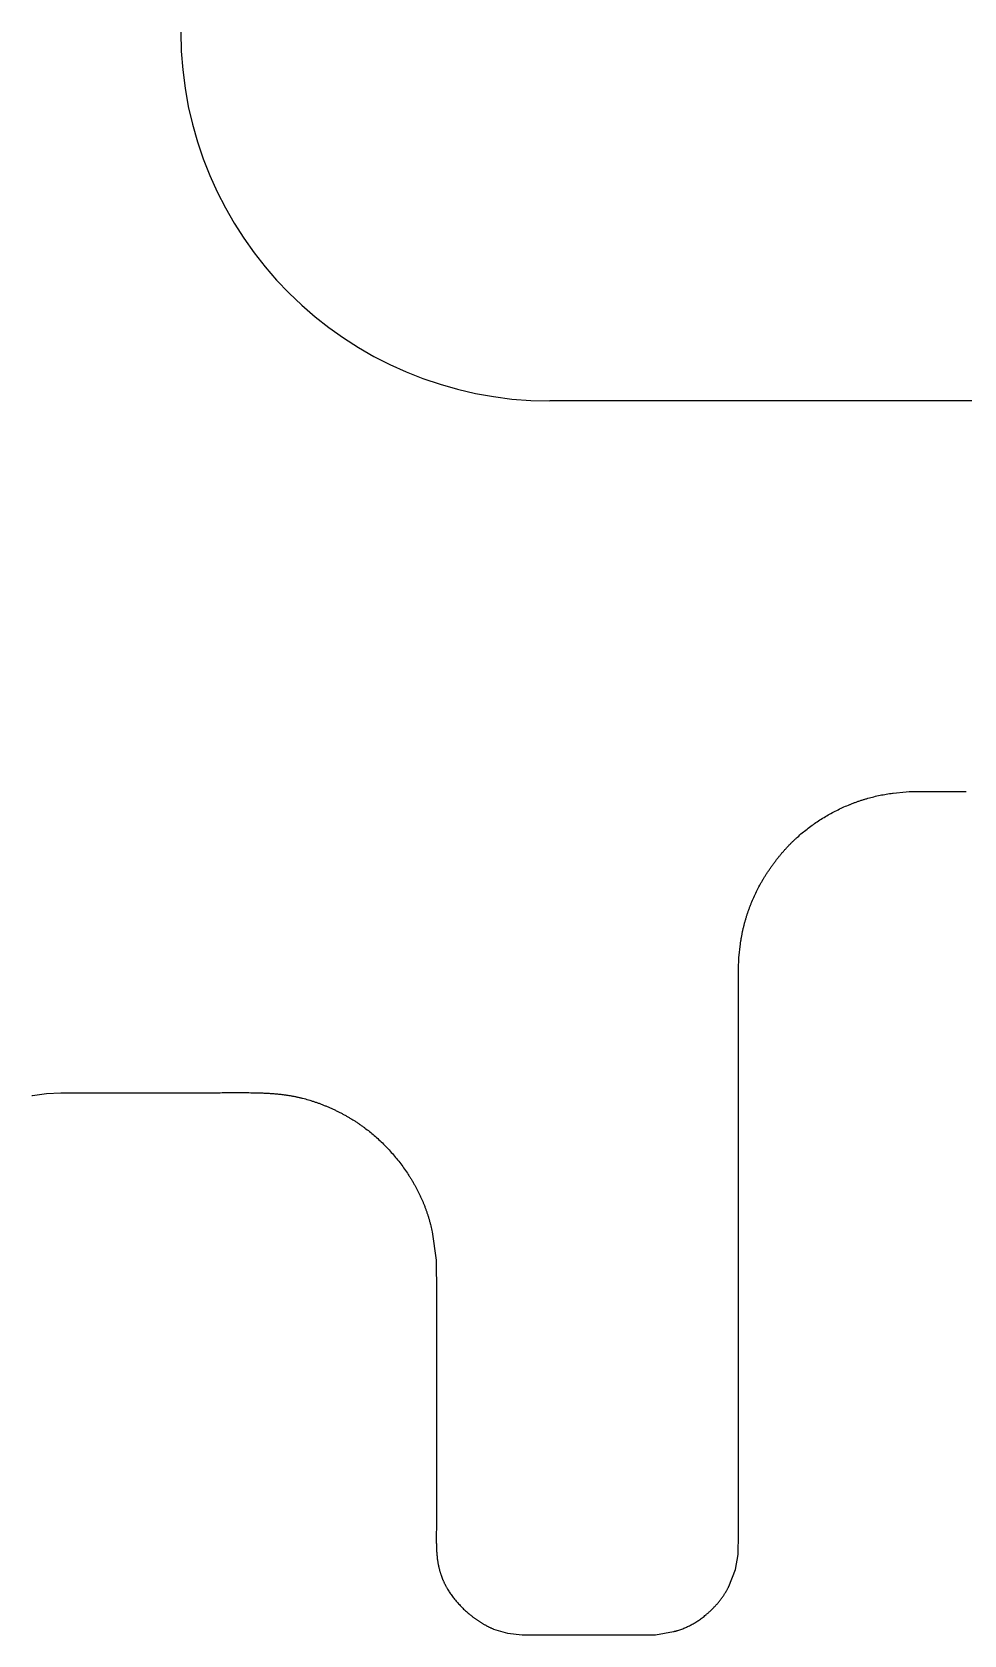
# Model space of a CAD drawing. Header units: millimetres. Extents: x -9 to 276, y -90 to 14.
# Drawn here: x 206.13 to 211.37, y -90.19 to -81.18 of the extents above; entities that cross this region are included whole.
import ezdxf

# ---------------------------------------------------------------- set-up
doc = ezdxf.new("R2010")
doc.units = ezdxf.units.MM
doc.layers.add('BLACK', color=7, linetype='CONTINUOUS')

msp = doc.modelspace()

# ---------------------------------------------------------------- linework, layer by layer
at = {"layer": 'BLACK', "linetype": 'Continuous'}
for p, q in [((219.58895, -83.25205), (209.03895, -83.25205)), ((210.845791, -85.482669), (210.854264, -85.480488)), ((210.854264, -85.480488), (210.862765, -85.478382)), ((210.862765, -85.478382), (210.871296, -85.476351)), ((210.871296, -85.476351), (210.87986, -85.474394)), ((210.87986, -85.474394), (210.888459, -85.472512)), ((210.888459, -85.472512), (210.897095, -85.470703)), ((210.897095, -85.470703), (210.905771, -85.468967)), ((210.905771, -85.468967), (210.91449, -85.467305)), ((210.91449, -85.467305), (210.923255, -85.465715)), ((210.923255, -85.465715), (210.932067, -85.464198)), ((210.932067, -85.464198), (210.94093, -85.462753)), ((210.94093, -85.462753), (210.949846, -85.461381)), ((210.949846, -85.461381), (210.958818, -85.460081)), ((210.958818, -85.460081), (210.967849, -85.458854)), ((210.967849, -85.458854), (210.971291, -85.458407)), ((210.971291, -85.458407), (211.044092, -85.451044)), ((211.044092, -85.451044), (211.061503, -85.449893)), ((211.061503, -85.449893), (211.074566, -85.449426)), ((211.074566, -85.449426), (211.078853, -85.449388)), ((211.078853, -85.449388), (211.082953, -85.449424)), ((211.082953, -85.449424), (211.087065, -85.449528)), ((211.087065, -85.449528), (211.091088, -85.449678)), ((211.091088, -85.449678), (211.092388, -85.449729)), ((211.092388, -85.449729), (211.117486, -85.450127)), ((211.117486, -85.450127), (211.148556, -85.450136)), ((211.148556, -85.450136), (211.179382, -85.450122)), ((211.179382, -85.450122), (211.215569, -85.450106)), ((211.215569, -85.450106), (211.356008, -85.450088)), ((211.356008, -85.450088), (211.382227, -85.450087)), ((210.621231, -85.572449), (210.629196, -85.568141)), ((210.629196, -85.568141), (210.6372, -85.563903)), ((210.6372, -85.563903), (210.645241, -85.559735)), ((210.645241, -85.559735), (210.653319, -85.555638)), ((210.653319, -85.555638), (210.661431, -85.551614)), ((210.661431, -85.551614), (210.669575, -85.547662)), ((210.669575, -85.547662), (210.677749, -85.543785)), ((210.677749, -85.543785), (210.685952, -85.539983)), ((210.685952, -85.539983), (210.69418, -85.536257)), ((210.69418, -85.536257), (210.702432, -85.532608)), ((210.702432, -85.532608), (210.710705, -85.529036)), ((210.710705, -85.529036), (210.718998, -85.525543)), ((210.718998, -85.525543), (210.727309, -85.52213)), ((210.727309, -85.52213), (210.728779, -85.521535)), ((210.728779, -85.521535), (210.732942, -85.519865)), ((210.732942, -85.519865), (210.737107, -85.518216)), ((210.737107, -85.518216), (210.741268, -85.51659)), ((210.741268, -85.51659), (210.745431, -85.514984)), ((210.745431, -85.514984), (210.74959, -85.513402)), ((210.74959, -85.513402), (210.753752, -85.51184)), ((210.753752, -85.51184), (210.757911, -85.5103)), ((210.757911, -85.5103), (210.762073, -85.508781)), ((210.762073, -85.508781), (210.766233, -85.507283)), ((210.766233, -85.507283), (210.770397, -85.505806)), ((210.770397, -85.505806), (210.774559, -85.50435)), ((210.774559, -85.50435), (210.778725, -85.502914)), ((210.778725, -85.502914), (210.78289, -85.5015)), ((210.78289, -85.5015), (210.78706, -85.500105)), ((210.78706, -85.500105), (210.79123, -85.498731)), ((210.79123, -85.498731), (210.795404, -85.497377)), ((210.795404, -85.497377), (210.79958, -85.496043)), ((210.79958, -85.496043), (210.80376, -85.494729)), ((210.80376, -85.494729), (210.807942, -85.493436)), ((210.807942, -85.493436), (210.812129, -85.492161)), ((210.812129, -85.492161), (210.81632, -85.490907)), ((210.81632, -85.490907), (210.820515, -85.489672)), ((210.820515, -85.489672), (210.824714, -85.488457)), ((210.824714, -85.488457), (210.828919, -85.487261)), ((210.828919, -85.487261), (210.837343, -85.484927)), ((210.837343, -85.484927), (210.845791, -85.482669)), ((210.479559, -85.666098), (210.486483, -85.660668)), ((210.486483, -85.660668), (210.493471, -85.655289)), ((210.493471, -85.655289), (210.500525, -85.64996)), ((210.500525, -85.64996), (210.507642, -85.644683)), ((210.507642, -85.644683), (210.514822, -85.639459)), ((210.514822, -85.639459), (210.522063, -85.634289)), ((210.522063, -85.634289), (210.529365, -85.629174)), ((210.529365, -85.629174), (210.536726, -85.624114)), ((210.536726, -85.624114), (210.544146, -85.619112)), ((210.544146, -85.619112), (210.551622, -85.614168)), ((210.551622, -85.614168), (210.559153, -85.609283)), ((210.559153, -85.609283), (210.566739, -85.604457)), ((210.566739, -85.604457), (210.574378, -85.599693)), ((210.574378, -85.599693), (210.582067, -85.594991)), ((210.582067, -85.594991), (210.589807, -85.590352)), ((210.589807, -85.590352), (210.597595, -85.585778)), ((210.597595, -85.585778), (210.605429, -85.581268)), ((210.605429, -85.581268), (210.613309, -85.576825)), ((210.613309, -85.576825), (210.621231, -85.572449)), ((210.383647, -85.753277), (210.386738, -85.750075)), ((210.386738, -85.750075), (210.389833, -85.746897)), ((210.389833, -85.746897), (210.392942, -85.743734)), ((210.392942, -85.743734), (210.396056, -85.740595)), ((210.396056, -85.740595), (210.399183, -85.73747)), ((210.399183, -85.73747), (210.402314, -85.73437)), ((210.402314, -85.73437), (210.405459, -85.731285)), ((210.405459, -85.731285), (210.408608, -85.728224)), ((210.408608, -85.728224), (210.411769, -85.725178)), ((210.411769, -85.725178), (210.414934, -85.722158)), ((210.414934, -85.722158), (210.418111, -85.719152)), ((210.418111, -85.719152), (210.421292, -85.716172)), ((210.421292, -85.716172), (210.424485, -85.713207)), ((210.424485, -85.713207), (210.42768, -85.710267)), ((210.42768, -85.710267), (210.430888, -85.707343)), ((210.430888, -85.707343), (210.433006, -85.705428)), ((210.433006, -85.705428), (210.439447, -85.699674)), ((210.439447, -85.699674), (210.445959, -85.693964)), ((210.445959, -85.693964), (210.452541, -85.688299)), ((210.452541, -85.688299), (210.459193, -85.682678)), ((210.459193, -85.682678), (210.465914, -85.677104)), ((210.465914, -85.677104), (210.472703, -85.671577)), ((210.472703, -85.671577), (210.479559, -85.666098)), ((210.307279, -85.842612), (210.310058, -85.838975)), ((210.310058, -85.838975), (210.312848, -85.835356)), ((210.312848, -85.835356), (210.315655, -85.831747)), ((210.315655, -85.831747), (210.318474, -85.828157)), ((210.318474, -85.828157), (210.321309, -85.824579)), ((210.321309, -85.824579), (210.324154, -85.821019)), ((210.324154, -85.821019), (210.327016, -85.817471)), ((210.327016, -85.817471), (210.329888, -85.813942)), ((210.329888, -85.813942), (210.332776, -85.810425)), ((210.332776, -85.810425), (210.335674, -85.806928)), ((210.335674, -85.806928), (210.338587, -85.803444)), ((210.338587, -85.803444), (210.34151, -85.79998)), ((210.34151, -85.79998), (210.344448, -85.796528)), ((210.344448, -85.796528), (210.347395, -85.793097)), ((210.347395, -85.793097), (210.350357, -85.789679)), ((210.350357, -85.789679), (210.353327, -85.786283)), ((210.353327, -85.786283), (210.356312, -85.782899)), ((210.356312, -85.782899), (210.359305, -85.779538)), ((210.359305, -85.779538), (210.362313, -85.776189)), ((210.362313, -85.776189), (210.365328, -85.772863)), ((210.365328, -85.772863), (210.368357, -85.769551)), ((210.368357, -85.769551), (210.371393, -85.766261)), ((210.371393, -85.766261), (210.374444, -85.762984)), ((210.374444, -85.762984), (210.3775, -85.759731)), ((210.3775, -85.759731), (210.380571, -85.756492)), ((210.380571, -85.756492), (210.383647, -85.753277)), ((210.245381, -85.933512), (210.247761, -85.929608)), ((210.247761, -85.929608), (210.25016, -85.925714)), ((210.25016, -85.925714), (210.252577, -85.921826)), ((210.252577, -85.921826), (210.255012, -85.917948)), ((210.255012, -85.917948), (210.257466, -85.914078)), ((210.257466, -85.914078), (210.259937, -85.910219)), ((210.259937, -85.910219), (210.262426, -85.906367)), ((210.262426, -85.906367), (210.264932, -85.902527)), ((210.264932, -85.902527), (210.267457, -85.898695)), ((210.267457, -85.898695), (210.269997, -85.894875)), ((210.269997, -85.894875), (210.272556, -85.891064)), ((210.272556, -85.891064), (210.275131, -85.887266)), ((210.275131, -85.887266), (210.277723, -85.883476)), ((210.277723, -85.883476), (210.28033, -85.8797)), ((210.28033, -85.8797), (210.282956, -85.875934)), ((210.282956, -85.875934), (210.285595, -85.872182)), ((210.285595, -85.872182), (210.288253, -85.868439)), ((210.288253, -85.868439), (210.290924, -85.864711)), ((210.290924, -85.864711), (210.293613, -85.860994)), ((210.293613, -85.860994), (210.296315, -85.857292)), ((210.296315, -85.857292), (210.299035, -85.8536)), ((210.299035, -85.8536), (210.301767, -85.849925)), ((210.301767, -85.849925), (210.304517, -85.84626)), ((210.304517, -85.84626), (210.307279, -85.842612)), ((210.194218, -86.028797), (210.198035, -86.020763)), ((210.198035, -86.020763), (210.201934, -86.012745)), ((210.201934, -86.012745), (210.205915, -86.004741)), ((210.205915, -86.004741), (210.209978, -85.996751)), ((210.209978, -85.996751), (210.214124, -85.988774)), ((210.214124, -85.988774), (210.216197, -85.98485)), ((210.216197, -85.98485), (210.220468, -85.976893)), ((210.220468, -85.976893), (210.222634, -85.972921)), ((210.222634, -85.972921), (210.22482, -85.968954)), ((210.22482, -85.968954), (210.227026, -85.964991)), ((210.227026, -85.964991), (210.229252, -85.961035)), ((210.229252, -85.961035), (210.231498, -85.957083)), ((210.231498, -85.957083), (210.233764, -85.953138)), ((210.233764, -85.953138), (210.236049, -85.949199)), ((210.236049, -85.949199), (210.238353, -85.945267)), ((210.238353, -85.945267), (210.240677, -85.941341)), ((210.240677, -85.941341), (210.24302, -85.937423)), ((210.24302, -85.937423), (210.245381, -85.933512)), ((210.158947, -86.114203), (210.160431, -86.110087)), ((210.160431, -86.110087), (210.161934, -86.105977)), ((210.161934, -86.105977), (210.163456, -86.101872)), ((210.163456, -86.101872), (210.164998, -86.097772)), ((210.164998, -86.097772), (210.166559, -86.093677)), ((210.166559, -86.093677), (210.16814, -86.089587)), ((210.16814, -86.089587), (210.16974, -86.085502)), ((210.16974, -86.085502), (210.17136, -86.081422)), ((210.17136, -86.081422), (210.172999, -86.077347)), ((210.172999, -86.077347), (210.174658, -86.073277)), ((210.174658, -86.073277), (210.176337, -86.069211)), ((210.176337, -86.069211), (210.179754, -86.061094)), ((210.179754, -86.061094), (210.18325, -86.052994)), ((210.18325, -86.052994), (210.186825, -86.044912)), ((210.186825, -86.044912), (210.190481, -86.036846)), ((210.190481, -86.036846), (210.194218, -86.028797)), ((210.131141, -86.206268), (210.132206, -86.202014)), ((210.132206, -86.202014), (210.133289, -86.197768)), ((210.133289, -86.197768), (210.134392, -86.193527)), ((210.134392, -86.193527), (210.135514, -86.189295)), ((210.135514, -86.189295), (210.136654, -86.185069)), ((210.136654, -86.185069), (210.137813, -86.18085)), ((210.137813, -86.18085), (210.138992, -86.176637)), ((210.138992, -86.176637), (210.140189, -86.172432)), ((210.140189, -86.172432), (210.141405, -86.168233)), ((210.141405, -86.168233), (210.14264, -86.164041)), ((210.14264, -86.164041), (210.143894, -86.159854)), ((210.143894, -86.159854), (210.145167, -86.155674)), ((210.145167, -86.155674), (210.146459, -86.1515)), ((210.146459, -86.1515), (210.14777, -86.147333)), ((210.14777, -86.147333), (210.1491, -86.143171)), ((210.1491, -86.143171), (210.150449, -86.139016)), ((210.150449, -86.139016), (210.151818, -86.134866)), ((210.151818, -86.134866), (210.153205, -86.130722)), ((210.153205, -86.130722), (210.154612, -86.126584)), ((210.154612, -86.126584), (210.156038, -86.122452)), ((210.156038, -86.122452), (210.157483, -86.118325)), ((210.157483, -86.118325), (210.158947, -86.114203)), ((210.113122, -86.297401), (210.113791, -86.292979)), ((210.113791, -86.292979), (210.11448, -86.288562)), ((210.11448, -86.288562), (210.115188, -86.284158)), ((210.115188, -86.284158), (210.115914, -86.279759)), ((210.115914, -86.279759), (210.116659, -86.275372)), ((210.116659, -86.275372), (210.117423, -86.27099)), ((210.117423, -86.27099), (210.118206, -86.26662)), ((210.118206, -86.26662), (210.119008, -86.262256)), ((210.119008, -86.262256), (210.119828, -86.257903)), ((210.119828, -86.257903), (210.120668, -86.253555)), ((210.120668, -86.253555), (210.121526, -86.249218)), ((210.121526, -86.249218), (210.122403, -86.244887)), ((210.122403, -86.244887), (210.123298, -86.240566)), ((210.123298, -86.240566), (210.124213, -86.236251)), ((210.124213, -86.236251), (210.125146, -86.231946)), ((210.125146, -86.231946), (210.126098, -86.227647)), ((210.126098, -86.227647), (210.127069, -86.223357)), ((210.127069, -86.223357), (210.128059, -86.219073)), ((210.128059, -86.219073), (210.129067, -86.214798)), ((210.129067, -86.214798), (210.130095, -86.210528)), ((210.130095, -86.210528), (210.131141, -86.206268)), ((210.103633, -86.384162), (210.111839, -86.306277)), ((210.111839, -86.306277), (210.112471, -86.301836)), ((210.112471, -86.301836), (210.113122, -86.297401)), ((210.101476, -86.499934), (210.10171, -86.448663)), ((210.10171, -86.448663), (210.103633, -86.384162)), ((210.101483, -86.523096), (210.101476, -86.499934)), ((210.10153, -86.545061), (210.101483, -86.523096)), ((210.101548, -86.552388), (210.10153, -86.545061)), ((210.101583, -86.623716), (210.101548, -86.552388)), ((210.101546, -86.65981), (210.101564, -86.642012)), ((210.101564, -86.642012), (210.101583, -86.623716)), ((210.101482, -86.755804), (210.10151, -86.700767)), ((210.10151, -86.700767), (210.101546, -86.65981)), ((210.101455, -87.047733), (210.101482, -86.755804)), ((210.101456, -87.229414), (210.101455, -87.047733)), ((206.125293, -87.159392), (206.128916, -87.158716)), ((206.128916, -87.158716), (206.208147, -87.148091)), ((206.208147, -87.148091), (206.288762, -87.14382)), ((206.288762, -87.14382), (206.293386, -87.143699)), ((206.293386, -87.143699), (206.297444, -87.143616)), ((206.297444, -87.143616), (206.300659, -87.143571)), ((206.300659, -87.143571), (206.303776, -87.143547)), ((206.303776, -87.143547), (206.310652, -87.143552)), ((206.310652, -87.143552), (206.319046, -87.143605)), ((206.319046, -87.143605), (206.330015, -87.143678)), ((206.330015, -87.143678), (206.344986, -87.143744)), ((206.344986, -87.143744), (206.370901, -87.143788)), ((206.370901, -87.143788), (206.414495, -87.143788)), ((206.414495, -87.143788), (206.468285, -87.143745)), ((206.468285, -87.143745), (206.498436, -87.143718)), ((206.498436, -87.143718), (206.562427, -87.1437)), ((206.562427, -87.1437), (206.589839, -87.143711)), ((206.589839, -87.143711), (206.607008, -87.143718)), ((206.607008, -87.143718), (206.71558, -87.143718)), ((206.71558, -87.143718), (206.764672, -87.1437)), ((206.764672, -87.1437), (206.849271, -87.143677)), ((206.849271, -87.143677), (206.89105, -87.143686)), ((206.89105, -87.143686), (206.932724, -87.143718)), ((206.932724, -87.143718), (206.977809, -87.143781)), ((206.977809, -87.143781), (207.020311, -87.143841)), ((207.020311, -87.143841), (207.063091, -87.143871)), ((207.063091, -87.143871), (207.084615, -87.143865)), ((207.084615, -87.143865), (207.106244, -87.14384)), ((207.106244, -87.14384), (207.127991, -87.143792)), ((207.127991, -87.143792), (207.149867, -87.143718)), ((207.149867, -87.143718), (207.185979, -87.143542)), ((207.185979, -87.143542), (207.19714, -87.143481)), ((207.19714, -87.143481), (207.241109, -87.143258)), ((207.241109, -87.143258), (207.262896, -87.143181)), ((207.262896, -87.143181), (207.284457, -87.143148)), ((207.284457, -87.143148), (207.305721, -87.14317)), ((207.305721, -87.14317), (207.316218, -87.143207)), ((207.316218, -87.143207), (207.326615, -87.143263)), ((207.326615, -87.143263), (207.336901, -87.143341)), ((207.336901, -87.143341), (207.347068, -87.143441)), ((207.347068, -87.143441), (207.357108, -87.143566)), ((207.357108, -87.143566), (207.36701, -87.143718)), ((207.36701, -87.143718), (207.3749, -87.143861)), ((207.3749, -87.143861), (207.382697, -87.144023)), ((207.382697, -87.144023), (207.390092, -87.144197)), ((207.390092, -87.144197), (207.397406, -87.144389)), ((207.397406, -87.144389), (207.40438, -87.144593)), ((207.40438, -87.144593), (207.411283, -87.144816)), ((207.411283, -87.144816), (207.417895, -87.145049)), ((207.417895, -87.145049), (207.424444, -87.145301)), ((207.424444, -87.145301), (207.430741, -87.145563)), ((207.430741, -87.145563), (207.436982, -87.145844)), ((207.436982, -87.145844), (207.443003, -87.146134)), ((207.443003, -87.146134), (207.448973, -87.146443)), ((207.448973, -87.146443), (207.454751, -87.146762)), ((207.454751, -87.146762), (207.460482, -87.147099)), ((207.460482, -87.147099), (207.466043, -87.147445)), ((207.466043, -87.147445), (207.471563, -87.14781)), ((207.471563, -87.14781), (207.476931, -87.148185)), ((207.476931, -87.148185), (207.482262, -87.148578)), ((207.482262, -87.148578), (207.487459, -87.148981)), ((207.487459, -87.148981), (207.492621, -87.149401)), ((207.492621, -87.149401), (207.497663, -87.149832)), ((207.497663, -87.149832), (207.502674, -87.150281)), ((207.502674, -87.150281), (207.507577, -87.15074)), ((207.507577, -87.15074), (207.512453, -87.151217)), ((207.512453, -87.151217), (207.517233, -87.151705)), ((207.517233, -87.151705), (207.521987, -87.152211)), ((207.521987, -87.152211), (207.526655, -87.152727)), ((207.526655, -87.152727), (207.5313, -87.153262)), ((207.5313, -87.153262), (207.535868, -87.153807)), ((207.535868, -87.153807), (207.540416, -87.154371)), ((207.540416, -87.154371), (207.544895, -87.154946)), ((207.544895, -87.154946), (207.549356, -87.15554)), ((207.549356, -87.15554), (207.553755, -87.156145)), ((207.553755, -87.156145), (207.558138, -87.156768)), ((207.558138, -87.156768), (207.562467, -87.157404)), ((207.562467, -87.157404), (207.566782, -87.158059)), ((207.566782, -87.158059), (207.571049, -87.158726)), ((207.571049, -87.158726), (207.575303, -87.159412)), ((207.575303, -87.159412), (207.579516, -87.160111)), ((207.579516, -87.160111), (207.583718, -87.160829)), ((207.583718, -87.160829), (207.587883, -87.161561)), ((207.587883, -87.161561), (207.59204, -87.162312)), ((207.59204, -87.162312), (207.596166, -87.163078)), ((207.596166, -87.163078), (207.600285, -87.163863)), ((207.600285, -87.163863), (207.604378, -87.164663)), ((207.604378, -87.164663), (207.608465, -87.165483)), ((207.608465, -87.165483), (207.612531, -87.166318)), ((207.612531, -87.166318), (207.616593, -87.167174)), ((207.616593, -87.167174), (207.62064, -87.168047)), ((207.62064, -87.168047), (207.624683, -87.168939)), ((207.624683, -87.168939), (207.628715, -87.169849)), ((207.628715, -87.169849), (207.632745, -87.17078)), ((207.632745, -87.17078), (207.636769, -87.17173)), ((207.636769, -87.17173), (207.640792, -87.1727)), ((207.640792, -87.1727), (207.644814, -87.17369)), ((207.644814, -87.17369), (207.648837, -87.174702)), ((207.648837, -87.174702), (207.656889, -87.176788)), ((207.656889, -87.176788), (207.664961, -87.178962)), ((207.664961, -87.178962), (207.673065, -87.181227)), ((207.673065, -87.181227), (207.681213, -87.183588)), ((207.681213, -87.183588), (207.689416, -87.186049)), ((207.689416, -87.186049), (207.695153, -87.187819)), ((207.695153, -87.187819), (207.69931, -87.189126)), ((207.69931, -87.189126), (207.703476, -87.190458)), ((207.703476, -87.190458), (207.707653, -87.191814)), ((207.707653, -87.191814), (207.711839, -87.193194)), ((207.711839, -87.193194), (207.716032, -87.194597)), ((207.716032, -87.194597), (207.720235, -87.196025)), ((207.720235, -87.196025), (207.724443, -87.197475)), ((207.724443, -87.197475), (207.728659, -87.19895)), ((207.728659, -87.19895), (207.732879, -87.200447)), ((207.732879, -87.200447), (207.737107, -87.201969)), ((207.737107, -87.201969), (207.741336, -87.203512)), ((207.741336, -87.203512), (207.745572, -87.205079)), ((207.745572, -87.205079), (207.749808, -87.206667)), ((207.749808, -87.206667), (207.75405, -87.208279)), ((207.75405, -87.208279), (207.75829, -87.209911)), ((207.75829, -87.209911), (207.762535, -87.211567)), ((207.762535, -87.211567), (207.766776, -87.213244)), ((207.766776, -87.213244), (207.771022, -87.214943)), ((207.771022, -87.214943), (207.775263, -87.216662)), ((207.775263, -87.216662), (207.779507, -87.218404)), ((207.779507, -87.218404), (207.783744, -87.220165)), ((207.783744, -87.220165), (207.787984, -87.221949)), ((207.787984, -87.221949), (207.792215, -87.223751)), ((207.792215, -87.223751), (207.796448, -87.225575)), ((207.796448, -87.225575), (207.800672, -87.227417)), ((207.800672, -87.227417), (207.804896, -87.229282)), ((207.804896, -87.229282), (207.809109, -87.231163)), ((207.809109, -87.231163), (207.813322, -87.233067)), ((207.813322, -87.233067), (207.817522, -87.234986)), ((207.817522, -87.234986), (207.821722, -87.236928)), ((207.821722, -87.236928), (207.825907, -87.238885)), ((207.825907, -87.238885), (207.830092, -87.240863)), ((207.830092, -87.240863), (207.83426, -87.242857)), ((207.83426, -87.242857), (207.838427, -87.244871)), ((207.838427, -87.244871), (207.842577, -87.2469)), ((207.842577, -87.2469), (207.846724, -87.24895)), ((207.846724, -87.24895), (207.850853, -87.251013)), ((207.850853, -87.251013), (207.854979, -87.253098)), ((207.854979, -87.253098), (207.859085, -87.255194)), ((207.859085, -87.255194), (207.863188, -87.257312)), ((207.863188, -87.257312), (207.86727, -87.259441)), ((207.86727, -87.259441), (207.871348, -87.261591)), ((207.871348, -87.261591), (207.875404, -87.263752)), ((207.875404, -87.263752), (207.879455, -87.265934)), ((207.879455, -87.265934), (207.883484, -87.268125)), ((207.883484, -87.268125), (207.887507, -87.270337)), ((207.887507, -87.270337), (207.891506, -87.272559)), ((207.891506, -87.272559), (207.895499, -87.2748)), ((207.895499, -87.2748), (207.899468, -87.27705)), ((207.899468, -87.27705), (207.90343, -87.27932)), ((207.90343, -87.27932), (207.907366, -87.281598)), ((207.907366, -87.281598), (207.911296, -87.283896)), ((207.911296, -87.283896), (207.915199, -87.286201)), ((210.101456, -87.337986), (210.101456, -87.229414)), ((207.915199, -87.286201), (207.919095, -87.288525)), ((207.919095, -87.288525), (207.922963, -87.290857)), ((207.922963, -87.290857), (207.926824, -87.293207)), ((207.926824, -87.293207), (207.930656, -87.295563)), ((207.930656, -87.295563), (207.934481, -87.297939)), ((207.934481, -87.297939), (207.938277, -87.30032)), ((207.938277, -87.30032), (207.942064, -87.302719)), ((207.942064, -87.302719), (207.945822, -87.305123)), ((207.945822, -87.305123), (207.94957, -87.307546)), ((207.94957, -87.307546), (207.953289, -87.309973)), ((207.953289, -87.309973), (207.956999, -87.312418)), ((207.956999, -87.312418), (207.960678, -87.314867)), ((207.960678, -87.314867), (207.964347, -87.317333)), ((207.964347, -87.317333), (207.967986, -87.319803)), ((207.967986, -87.319803), (207.971614, -87.322291)), ((207.971614, -87.322291), (207.975211, -87.324781)), ((207.975211, -87.324781), (207.978797, -87.327289)), ((207.978797, -87.327289), (207.982352, -87.329799)), ((207.982352, -87.329799), (207.985896, -87.332325)), ((207.985896, -87.332325), (207.989408, -87.334854)), ((207.989408, -87.334854), (207.992909, -87.337399)), ((207.992909, -87.337399), (207.996377, -87.339946)), ((207.996377, -87.339946), (207.999834, -87.342509)), ((207.999834, -87.342509), (208.005213, -87.346548)), ((208.005213, -87.346548), (208.01198, -87.351718)), ((208.01198, -87.351718), (208.018728, -87.356974)), ((208.018728, -87.356974), (208.025455, -87.362316)), ((208.025455, -87.362316), (208.032162, -87.367742)), ((208.032162, -87.367742), (208.038845, -87.373253)), ((208.038845, -87.373253), (208.045506, -87.378849)), ((210.101456, -87.55513), (210.101456, -87.337986)), ((208.045506, -87.378849), (208.052142, -87.384528)), ((208.052142, -87.384528), (208.058753, -87.39029)), ((208.058753, -87.39029), (208.065337, -87.396135)), ((208.065337, -87.396135), (208.071893, -87.402062)), ((208.071893, -87.402062), (208.07842, -87.40807)), ((208.07842, -87.40807), (208.084917, -87.414159)), ((208.084917, -87.414159), (208.091382, -87.420327)), ((208.091382, -87.420327), (208.097814, -87.426575)), ((208.097814, -87.426575), (208.104212, -87.4329)), ((208.104212, -87.4329), (208.110575, -87.439303)), ((208.110575, -87.439303), (208.1169, -87.445782)), ((208.1169, -87.445782), (208.123188, -87.452336)), ((208.123188, -87.452336), (208.129435, -87.458964)), ((208.129435, -87.458964), (208.135642, -87.465664)), ((208.135642, -87.465664), (208.141806, -87.472436)), ((208.141806, -87.472436), (208.147925, -87.479278)), ((208.147925, -87.479278), (208.153999, -87.486188)), ((208.153999, -87.486188), (208.160026, -87.493166)), ((208.160026, -87.493166), (208.166004, -87.500209)), ((208.166004, -87.500209), (208.171931, -87.507316)), ((208.171931, -87.507316), (208.177807, -87.514486)), ((208.177807, -87.514486), (208.183629, -87.521716)), ((208.183629, -87.521716), (208.189396, -87.529004)), ((208.189396, -87.529004), (208.195106, -87.53635)), ((208.195106, -87.53635), (208.200757, -87.54375)), ((208.200757, -87.54375), (208.206348, -87.551203)), ((208.206348, -87.551203), (208.211877, -87.558706)), ((210.101456, -87.989418), (210.101456, -87.55513)), ((208.211877, -87.558706), (208.217343, -87.566258)), ((208.217343, -87.566258), (208.222744, -87.573856)), ((208.222744, -87.573856), (208.228078, -87.581498)), ((208.228078, -87.581498), (208.233343, -87.589181)), ((208.233343, -87.589181), (208.238539, -87.596903)), ((208.238539, -87.596903), (208.243662, -87.604661)), ((208.243662, -87.604661), (208.246613, -87.609196)), ((208.246613, -87.609196), (208.249127, -87.613099)), ((208.249127, -87.613099), (208.25162, -87.617007)), ((208.25162, -87.617007), (208.254076, -87.620895)), ((208.254076, -87.620895), (208.256513, -87.624789)), ((208.256513, -87.624789), (208.258915, -87.628665)), ((208.258915, -87.628665), (208.261296, -87.632547)), ((208.261296, -87.632547), (208.263644, -87.636412)), ((208.263644, -87.636412), (208.265972, -87.640283)), ((208.265972, -87.640283), (208.268268, -87.644139)), ((208.268268, -87.644139), (208.270543, -87.648001)), ((208.270543, -87.648001), (208.272788, -87.65185)), ((208.272788, -87.65185), (208.275013, -87.655704)), ((208.275013, -87.655704), (208.277207, -87.659546)), ((208.277207, -87.659546), (208.279382, -87.663395)), ((208.279382, -87.663395), (208.281528, -87.667232)), ((208.281528, -87.667232), (208.283654, -87.671077)), ((208.283654, -87.671077), (208.285752, -87.674911)), ((208.285752, -87.674911), (208.287831, -87.678752)), ((208.287831, -87.678752), (208.289882, -87.682584)), ((208.289882, -87.682584), (208.291914, -87.686423)), ((208.291914, -87.686423), (208.29392, -87.690254)), ((208.29392, -87.690254), (208.295906, -87.694093)), ((208.295906, -87.694093), (208.297867, -87.697925)), ((208.297867, -87.697925), (208.299809, -87.701765)), ((208.299809, -87.701765), (208.301726, -87.705599)), ((208.301726, -87.705599), (208.303624, -87.709441)), ((208.303624, -87.709441), (208.305497, -87.713278)), ((208.305497, -87.713278), (208.307353, -87.717124)), ((208.307353, -87.717124), (208.309184, -87.720966)), ((208.309184, -87.720966), (208.310997, -87.724816)), ((208.310997, -87.724816), (208.312786, -87.728664)), ((208.312786, -87.728664), (208.314558, -87.73252)), ((208.314558, -87.73252), (208.316307, -87.736375)), ((208.316307, -87.736375), (208.318037, -87.740239)), ((208.318037, -87.740239), (208.319746, -87.744101)), ((208.319746, -87.744101), (208.321437, -87.747974)), ((208.321437, -87.747974), (208.323105, -87.751846)), ((208.323105, -87.751846), (208.324757, -87.755728)), ((208.324757, -87.755728), (208.326386, -87.759611)), ((208.326386, -87.759611), (208.327999, -87.763503)), ((208.327999, -87.763503), (208.32959, -87.767398)), ((208.32959, -87.767398), (208.331164, -87.771303)), ((208.331164, -87.771303), (208.332717, -87.77521)), ((208.332717, -87.77521), (208.334253, -87.779129)), ((208.334253, -87.779129), (208.335769, -87.78305)), ((208.335769, -87.78305), (208.337268, -87.786983)), ((208.337268, -87.786983), (208.338746, -87.79092)), ((208.338746, -87.79092), (208.340208, -87.794868)), ((208.340208, -87.794868), (208.34165, -87.798822)), ((208.34165, -87.798822), (208.343076, -87.802787)), ((208.343076, -87.802787), (208.344482, -87.806758)), ((208.344482, -87.806758), (208.345871, -87.810741)), ((208.345871, -87.810741), (208.347241, -87.814731)), ((208.347241, -87.814731), (208.348594, -87.818733)), ((208.348594, -87.818733), (208.349929, -87.822744)), ((208.349929, -87.822744), (208.351247, -87.826766)), ((208.351247, -87.826766), (208.352546, -87.830798)), ((208.352546, -87.830798), (208.353829, -87.834841)), ((208.353829, -87.834841), (208.355094, -87.838895)), ((208.355094, -87.838895), (208.356342, -87.842962)), ((208.356342, -87.842962), (208.357572, -87.847039)), ((208.357572, -87.847039), (208.358785, -87.85113)), ((208.358785, -87.85113), (208.359981, -87.855232)), ((208.359981, -87.855232), (208.36116, -87.859347)), ((208.36116, -87.859347), (208.362321, -87.863476)), ((208.362321, -87.863476), (208.363466, -87.867617)), ((208.363466, -87.867617), (208.364593, -87.871773)), ((208.364593, -87.871773), (208.365704, -87.875942)), ((208.365704, -87.875942), (208.366798, -87.880126)), ((208.366798, -87.880126), (208.367875, -87.884324)), ((208.367875, -87.884324), (208.369978, -87.892766)), ((208.369978, -87.892766), (208.372014, -87.901269)), ((208.372014, -87.901269), (208.373984, -87.909838)), ((208.373984, -87.909838), (208.375886, -87.918473)), ((208.375886, -87.918473), (208.377593, -87.926554)), ((208.377593, -87.926554), (208.399815, -88.086418)), ((210.101457, -88.106158), (210.101456, -87.989418)), ((208.399815, -88.086418), (208.400031, -88.089849)), ((208.400031, -88.089849), (208.400218, -88.09316)), ((208.400218, -88.09316), (208.400371, -88.09623)), ((208.400371, -88.09623), (208.400502, -88.099266)), ((208.400502, -88.099266), (208.400706, -88.105361)), ((208.400706, -88.105361), (208.40085, -88.112059)), ((208.40085, -88.112059), (208.400946, -88.120254)), ((208.400946, -88.120254), (208.401006, -88.131917)), ((208.401006, -88.131917), (208.401033, -88.142827)), ((208.401033, -88.142827), (208.401048, -88.149177)), ((208.401048, -88.149177), (208.401228, -88.206935)), ((210.101457, -88.423707), (210.101457, -88.106158)), ((208.401228, -88.206935), (208.401351, -88.243918)), ((208.401351, -88.243918), (208.401458, -88.280713)), ((208.401458, -88.280713), (208.401553, -88.332385)), ((208.401553, -88.332385), (208.401573, -88.382077)), ((208.401508, -88.453184), (208.401458, -88.497857)), ((208.401529, -88.436496), (208.401508, -88.453184)), ((208.401573, -88.382077), (208.401529, -88.436496)), ((210.101454, -88.50311), (210.101457, -88.423707)), ((208.401458, -88.497857), (208.401436, -88.565678)), ((210.101457, -88.857995), (210.101454, -88.50311)), ((208.401436, -88.565678), (208.401447, -88.628842)), ((208.401447, -88.628842), (208.401458, -88.715001)), ((208.401458, -88.715001), (208.401414, -88.807259)), ((208.401414, -88.807259), (208.40138, -88.852917)), ((208.40138, -88.852917), (208.401326, -88.926797)), ((210.10147, -88.951515), (210.101457, -88.857995)), ((208.401326, -88.926797), (208.401302, -89.000529)), ((210.101488, -89.139916), (210.10147, -88.951515)), ((208.401302, -89.000529), (208.401336, -89.074548)), ((208.401336, -89.074548), (208.401384, -89.111801)), ((208.401384, -89.111801), (208.401458, -89.149289)), ((208.401458, -89.149289), (208.401637, -89.212742)), ((210.101457, -89.292283), (210.101488, -89.139916)), ((208.401637, -89.212742), (208.401746, -89.246051)), ((208.401746, -89.246051), (208.401886, -89.289489)), ((208.401886, -89.289489), (208.402009, -89.332849)), ((208.402009, -89.332849), (208.402099, -89.375994)), ((210.101413, -89.440889), (210.101427, -89.357734)), ((210.101427, -89.357734), (210.101442, -89.3253)), ((210.101442, -89.3253), (210.101457, -89.292283)), ((208.402099, -89.375994), (208.402139, -89.418782)), ((208.402139, -89.418782), (208.402112, -89.461075)), ((210.101458, -89.509427), (210.101413, -89.440889)), ((208.401908, -89.523278), (208.401788, -89.543613)), ((208.402, -89.502732), (208.401908, -89.523278)), ((208.402068, -89.481991), (208.402, -89.502732)), ((208.402112, -89.461075), (208.402068, -89.481991)), ((210.101475, -89.523034), (210.101458, -89.509427)), ((210.101514, -89.565423), (210.101475, -89.523034)), ((208.401093, -89.619807), (208.401009, -89.631271)), ((208.401323, -89.596592), (208.401093, -89.619807)), ((208.401458, -89.583578), (208.401323, -89.596592)), ((208.401639, -89.563718), (208.401458, -89.583578)), ((208.401788, -89.543613), (208.401639, -89.563718)), ((210.098549, -89.740976), (210.101409, -89.625418)), ((210.101409, -89.625418), (210.101492, -89.597287)), ((210.101492, -89.597287), (210.101514, -89.565423)), ((208.401009, -89.631271), (208.400961, -89.642638)), ((208.400961, -89.642638), (208.400961, -89.653909)), ((208.400961, -89.653909), (208.401022, -89.665082)), ((208.401022, -89.665082), (208.401078, -89.670632)), ((208.401078, -89.670632), (208.401154, -89.676157)), ((208.401154, -89.676157), (208.401251, -89.681658)), ((208.401251, -89.681658), (208.40137, -89.687134)), ((208.40137, -89.687134), (208.401513, -89.692586)), ((208.401513, -89.692586), (208.401681, -89.698012)), ((208.401681, -89.698012), (208.401876, -89.703414)), ((208.401876, -89.703414), (208.4021, -89.708792)), ((208.4021, -89.708792), (208.402353, -89.714144)), ((208.402353, -89.714144), (208.402637, -89.719471)), ((208.402637, -89.719471), (208.402954, -89.724773)), ((208.402954, -89.724773), (208.403305, -89.73005)), ((208.403305, -89.73005), (208.403692, -89.735302)), ((208.403692, -89.735302), (208.404116, -89.740529)), ((208.404116, -89.740529), (208.404579, -89.745731)), ((208.404579, -89.745731), (208.405081, -89.750907)), ((208.405081, -89.750907), (208.405626, -89.756058)), ((208.405626, -89.756058), (208.406213, -89.761183)), ((208.406213, -89.761183), (208.406844, -89.766283)), ((208.406844, -89.766283), (208.407522, -89.771357)), ((208.407522, -89.771357), (208.407973, -89.774537)), ((208.407973, -89.774537), (208.408442, -89.777707)), ((208.408442, -89.777707), (208.408927, -89.780847)), ((208.408927, -89.780847), (208.409432, -89.783978)), ((208.409432, -89.783978), (208.409952, -89.78708)), ((208.409952, -89.78708), (208.41049, -89.790173)), ((208.41049, -89.790173), (208.411045, -89.79324)), ((208.411045, -89.79324), (208.411618, -89.796297)), ((208.411618, -89.796297), (208.412207, -89.799328)), ((208.412207, -89.799328), (208.412814, -89.802351)), ((208.412814, -89.802351), (208.413437, -89.805349)), ((208.413437, -89.805349), (208.414079, -89.808339)), ((208.414079, -89.808339), (208.414736, -89.811305)), ((210.083641, -89.826117), (210.098549, -89.740976)), ((208.414736, -89.811305), (208.415412, -89.814263)), ((208.415412, -89.814263), (208.416104, -89.817199)), ((208.416104, -89.817199), (208.416814, -89.820127)), ((208.416814, -89.820127), (208.417539, -89.823034)), ((208.417539, -89.823034), (208.418284, -89.825932)), ((208.418284, -89.825932), (208.419044, -89.828811)), ((208.419044, -89.828811), (208.419822, -89.831682)), ((208.419822, -89.831682), (208.420617, -89.834535)), ((208.420617, -89.834535), (208.42143, -89.837379)), ((208.42143, -89.837379), (208.422258, -89.840206)), ((208.422258, -89.840206), (208.423106, -89.843025)), ((208.423106, -89.843025), (208.423969, -89.845827)), ((208.423969, -89.845827), (208.424851, -89.848623)), ((208.424851, -89.848623), (208.425749, -89.851402)), ((208.425749, -89.851402), (208.426666, -89.854174)), ((208.426666, -89.854174), (208.427599, -89.856931)), ((208.427599, -89.856931), (208.42855, -89.859681)), ((208.42855, -89.859681), (208.429518, -89.862417)), ((208.429518, -89.862417), (208.430505, -89.865146)), ((208.430505, -89.865146), (208.431509, -89.867862)), ((208.431509, -89.867862), (208.432531, -89.870572)), ((208.432531, -89.870572), (208.43357, -89.873269)), ((208.43357, -89.873269), (208.434628, -89.875959)), ((208.434628, -89.875959), (208.435703, -89.878638)), ((208.435703, -89.878638), (208.436797, -89.881311)), ((208.436797, -89.881311), (208.437909, -89.883972)), ((208.437909, -89.883972), (208.439039, -89.886628)), ((208.439039, -89.886628), (208.440187, -89.889274)), ((208.440187, -89.889274), (208.441354, -89.891913)), ((208.441354, -89.891913), (208.442539, -89.894544)), ((208.442539, -89.894544), (208.443743, -89.897168)), ((208.443743, -89.897168), (208.444966, -89.899784)), ((208.444966, -89.899784), (208.446208, -89.902395)), ((210.046099, -89.922406), (210.083641, -89.826117)), ((208.446208, -89.902395), (208.447468, -89.904997)), ((208.447468, -89.904997), (208.448748, -89.907594)), ((208.448748, -89.907594), (208.450047, -89.910184)), ((208.450047, -89.910184), (208.451365, -89.912769)), ((208.451365, -89.912769), (208.452703, -89.915347)), ((208.452703, -89.915347), (208.45406, -89.91792)), ((208.45406, -89.91792), (208.455437, -89.920487)), ((208.455437, -89.920487), (208.456834, -89.923049)), ((208.456834, -89.923049), (208.458251, -89.925606)), ((208.458251, -89.925606), (208.459688, -89.928158)), ((208.459688, -89.928158), (208.461726, -89.931708)), ((208.461726, -89.931708), (208.464719, -89.936786)), ((208.464719, -89.936786), (208.467813, -89.941878)), ((208.467813, -89.941878), (208.471008, -89.946983)), ((208.471008, -89.946983), (208.474304, -89.952099)), ((208.474304, -89.952099), (208.477701, -89.957223)), ((208.477701, -89.957223), (208.481198, -89.962355)), ((208.481198, -89.962355), (208.484795, -89.967491)), ((208.484795, -89.967491), (208.488491, -89.972629)), ((208.488491, -89.972629), (208.492286, -89.977768)), ((208.492286, -89.977768), (208.496178, -89.982904)), ((208.496178, -89.982904), (208.500167, -89.988035)), ((208.500167, -89.988035), (208.504251, -89.993158)), ((210.003731, -89.991041), (210.005566, -89.988558)), ((210.005566, -89.988558), (210.007387, -89.986061)), ((210.007387, -89.986061), (210.009183, -89.983563)), ((210.009183, -89.983563), (210.010966, -89.981049)), ((210.010966, -89.981049), (210.012724, -89.978535)), ((210.012724, -89.978535), (210.014469, -89.976006)), ((210.014469, -89.976006), (210.01619, -89.973475)), ((210.01619, -89.973475), (210.017896, -89.97093)), ((210.017896, -89.97093), (210.01958, -89.968383)), ((210.01958, -89.968383), (210.02125, -89.96582)), ((210.02125, -89.96582), (210.022896, -89.963256)), ((210.022896, -89.963256), (210.024529, -89.960677)), ((210.024529, -89.960677), (210.026139, -89.958096)), ((210.026139, -89.958096), (210.027735, -89.9555)), ((210.027735, -89.9555), (210.029309, -89.952901)), ((210.029309, -89.952901), (210.030868, -89.950288)), ((210.030868, -89.950288), (210.032406, -89.947671)), ((210.032406, -89.947671), (210.033929, -89.94504)), ((210.033929, -89.94504), (210.03543, -89.942406)), ((210.03543, -89.942406), (210.036917, -89.939756)), ((210.036917, -89.939756), (210.038383, -89.937104)), ((210.038383, -89.937104), (210.039835, -89.934436)), ((210.039835, -89.934436), (210.041265, -89.931764)), ((210.041265, -89.931764), (210.042681, -89.929078)), ((210.042681, -89.929078), (210.044076, -89.926387)), ((210.044076, -89.926387), (210.045456, -89.923682)), ((210.045456, -89.923682), (210.046099, -89.922406)), ((208.504251, -89.993158), (208.508429, -89.998272)), ((208.508429, -89.998272), (208.512699, -90.003372)), ((208.512699, -90.003372), (208.51706, -90.008456)), ((208.51706, -90.008456), (208.52151, -90.013521)), ((208.52151, -90.013521), (208.526047, -90.018565)), ((208.526047, -90.018565), (208.530669, -90.023583)), ((208.530669, -90.023583), (208.535374, -90.028573)), ((208.535374, -90.028573), (208.540159, -90.033531)), ((208.540159, -90.033531), (208.545021, -90.038455)), ((208.545021, -90.038455), (208.549958, -90.043341)), ((208.549958, -90.043341), (208.554967, -90.048185)), ((208.554967, -90.048185), (208.560044, -90.052985)), ((208.560044, -90.052985), (208.565187, -90.057737)), ((208.565187, -90.057737), (208.570392, -90.062437)), ((208.570392, -90.062437), (208.575656, -90.067083)), ((208.575656, -90.067083), (208.580975, -90.071671)), ((208.580975, -90.071671), (208.586345, -90.076197)), ((208.586345, -90.076197), (208.591763, -90.080659)), ((209.918465, -90.080386), (209.921124, -90.078153)), ((209.921124, -90.078153), (209.923772, -90.075903)), ((209.923772, -90.075903), (209.926381, -90.073659)), ((209.926381, -90.073659), (209.928978, -90.071399)), ((209.928978, -90.071399), (209.931539, -90.069144)), ((209.931539, -90.069144), (209.934088, -90.066873)), ((209.934088, -90.066873), (209.9366, -90.064607)), ((209.9366, -90.064607), (209.939101, -90.062325)), ((209.939101, -90.062325), (209.941566, -90.060047)), ((209.941566, -90.060047), (209.94402, -90.057753)), ((209.94402, -90.057753), (209.946439, -90.055464)), ((209.946439, -90.055464), (209.948846, -90.053158)), ((209.948846, -90.053158), (209.951219, -90.050857)), ((209.951219, -90.050857), (209.953581, -90.048539)), ((209.953581, -90.048539), (209.955909, -90.046226)), ((209.955909, -90.046226), (209.958226, -90.043896)), ((209.958226, -90.043896), (209.96051, -90.041569)), ((209.96051, -90.041569), (209.962782, -90.039227)), ((209.962782, -90.039227), (209.965023, -90.036888)), ((209.965023, -90.036888), (209.967251, -90.034533)), ((209.967251, -90.034533), (209.969449, -90.03218)), ((209.969449, -90.03218), (209.971634, -90.029812)), ((209.971634, -90.029812), (209.97379, -90.027446)), ((209.97379, -90.027446), (209.975932, -90.025065)), ((209.975932, -90.025065), (209.978046, -90.022685)), ((209.978046, -90.022685), (209.980147, -90.02029)), ((209.980147, -90.02029), (209.982219, -90.017897)), ((209.982219, -90.017897), (209.984279, -90.015488)), ((209.984279, -90.015488), (209.98631, -90.01308)), ((209.98631, -90.01308), (209.988329, -90.010657)), ((209.988329, -90.010657), (209.99032, -90.008235)), ((209.99032, -90.008235), (209.992298, -90.005797)), ((209.992298, -90.005797), (209.99425, -90.003361)), ((209.99425, -90.003361), (209.996188, -90.000909)), ((209.996188, -90.000909), (209.9981, -89.998457)), ((209.9981, -89.998457), (209.999999, -89.99599)), ((209.999999, -89.99599), (210.001872, -89.993523)), ((210.001872, -89.993523), (210.003731, -89.991041)), ((208.591763, -90.080659), (208.594488, -90.082865)), ((208.594488, -90.082865), (208.597224, -90.085054)), ((208.597224, -90.085054), (208.599969, -90.087224)), ((208.599969, -90.087224), (208.602724, -90.089377)), ((208.602724, -90.089377), (208.605488, -90.091511)), ((208.605488, -90.091511), (208.60826, -90.093627)), ((208.60826, -90.093627), (208.61104, -90.095723)), ((208.61104, -90.095723), (208.613828, -90.0978)), ((208.613828, -90.0978), (208.616621, -90.099857)), ((208.616621, -90.099857), (208.619422, -90.101894)), ((208.619422, -90.101894), (208.622228, -90.103909)), ((208.622228, -90.103909), (208.62504, -90.105905)), ((208.62504, -90.105905), (208.627855, -90.107878)), ((208.627855, -90.107878), (208.630676, -90.109831)), ((208.630676, -90.109831), (208.633498, -90.111761)), ((208.633498, -90.111761), (208.636326, -90.11367)), ((208.636326, -90.11367), (208.639154, -90.115555)), ((208.639154, -90.115555), (208.641987, -90.11742)), ((208.641987, -90.11742), (208.644818, -90.119259)), ((208.644818, -90.119259), (208.647653, -90.121077)), ((208.647653, -90.121077), (208.650486, -90.122869)), ((208.650486, -90.122869), (208.653322, -90.124641)), ((208.653322, -90.124641), (208.656153, -90.126385)), ((208.656153, -90.126385), (208.658988, -90.128108)), ((208.658988, -90.128108), (208.661816, -90.129804)), ((208.661816, -90.129804), (208.664647, -90.131478)), ((208.664647, -90.131478), (208.667471, -90.133124)), ((208.667471, -90.133124), (208.670296, -90.134749)), ((208.670296, -90.134749), (208.673113, -90.136345)), ((208.673113, -90.136345), (208.675931, -90.137919)), ((208.675931, -90.137919), (208.678739, -90.139464)), ((208.678739, -90.139464), (208.681548, -90.140987)), ((208.681548, -90.140987), (208.684345, -90.14248)), ((208.684345, -90.14248), (208.687143, -90.143952)), ((208.687143, -90.143952), (208.689928, -90.145394)), ((208.689928, -90.145394), (208.692712, -90.146813)), ((208.692712, -90.146813), (208.695483, -90.148202)), ((208.695483, -90.148202), (208.698253, -90.149569)), ((208.698253, -90.149569), (208.701008, -90.150906)), ((208.701008, -90.150906), (208.703762, -90.15222)), ((208.703762, -90.15222), (208.706499, -90.153505)), ((208.706499, -90.153505), (208.709234, -90.154766)), ((208.709234, -90.154766), (208.711953, -90.155997)), ((208.711953, -90.155997), (208.714669, -90.157205)), ((208.714669, -90.157205), (208.717367, -90.158383)), ((208.717367, -90.158383), (208.720062, -90.159538)), ((208.720062, -90.159538), (208.723644, -90.161039)), ((208.723644, -90.161039), (208.80226, -90.183833)), ((209.750654, -90.171298), (209.753585, -90.170439)), ((209.753585, -90.170439), (209.756502, -90.169563)), ((209.756502, -90.169563), (209.759402, -90.168671)), ((209.759402, -90.168671), (209.765158, -90.166839)), ((209.765158, -90.166839), (209.770857, -90.164941)), ((209.770857, -90.164941), (209.776499, -90.162979)), ((209.776499, -90.162979), (209.782088, -90.16095)), ((209.782088, -90.16095), (209.787627, -90.158855)), ((209.787627, -90.158855), (209.793117, -90.156694)), ((209.793117, -90.156694), (209.798562, -90.154465)), ((209.798562, -90.154465), (209.803963, -90.152167)), ((209.803963, -90.152167), (209.809324, -90.149801)), ((209.809324, -90.149801), (209.814646, -90.147364)), ((209.814646, -90.147364), (209.819933, -90.144856)), ((209.819933, -90.144856), (209.825187, -90.142276)), ((209.825187, -90.142276), (209.830411, -90.139622)), ((209.830411, -90.139622), (209.835608, -90.136892)), ((209.835608, -90.136892), (209.84078, -90.134086)), ((209.84078, -90.134086), (209.84593, -90.1312)), ((209.84593, -90.1312), (209.851062, -90.128234)), ((209.851062, -90.128234), (209.856178, -90.125185)), ((209.856178, -90.125185), (209.861283, -90.122051)), ((209.861283, -90.122051), (209.866378, -90.118828)), ((209.866378, -90.118828), (209.871469, -90.115515)), ((209.871469, -90.115515), (209.876558, -90.112108)), ((209.876558, -90.112108), (209.88165, -90.108603)), ((209.88165, -90.108603), (209.886749, -90.104997)), ((209.886749, -90.104997), (209.891859, -90.101286)), ((209.891859, -90.101286), (209.896986, -90.097464)), ((209.896986, -90.097464), (209.902134, -90.093528)), ((209.902134, -90.093528), (209.90731, -90.08947)), ((209.90731, -90.08947), (209.91252, -90.085284)), ((209.91252, -90.085284), (209.917771, -90.080965)), ((209.917771, -90.080965), (209.918465, -90.080386)), ((208.80226, -90.183833), (208.884066, -90.193423)), ((208.884066, -90.193423), (208.887249, -90.193623)), ((208.887249, -90.193623), (208.890149, -90.193783)), ((208.890149, -90.193783), (208.892532, -90.193894)), ((208.892532, -90.193894), (208.894789, -90.193978)), ((208.894789, -90.193978), (208.898956, -90.194075)), ((208.898956, -90.194075), (208.903339, -90.194098)), ((208.903339, -90.194098), (208.908928, -90.194049)), ((208.908928, -90.194049), (208.915235, -90.193955)), ((208.915235, -90.193955), (208.926109, -90.193795)), ((208.926109, -90.193795), (208.932911, -90.193717)), ((208.932911, -90.193717), (208.940816, -90.19365)), ((208.940816, -90.19365), (208.957214, -90.193574)), ((208.957214, -90.193574), (208.981252, -90.193541)), ((208.981252, -90.193541), (209.015569, -90.193567)), ((209.015569, -90.193567), (209.062426, -90.19366)), ((209.062426, -90.19366), (209.094175, -90.193726)), ((209.094175, -90.193726), (209.137345, -90.193769)), ((209.137345, -90.193769), (209.180805, -90.193745)), ((209.180805, -90.193745), (209.202747, -90.193726)), ((209.202747, -90.193726), (209.257214, -90.193728)), ((209.257214, -90.193728), (209.334953, -90.193799)), ((209.334953, -90.193799), (209.371596, -90.193844)), ((209.371596, -90.193844), (209.419945, -90.193902)), ((209.419945, -90.193902), (209.528469, -90.193744)), ((209.528469, -90.193744), (209.549939, -90.193645)), ((209.549939, -90.193645), (209.576921, -90.193522)), ((209.576921, -90.193522), (209.599611, -90.193452)), ((209.599611, -90.193452), (209.60528, -90.193448)), ((209.60528, -90.193448), (209.614175, -90.193431)), ((209.614175, -90.193431), (209.61789, -90.1934)), ((209.61789, -90.1934), (209.621296, -90.19334)), ((209.621296, -90.19334), (209.624526, -90.193243)), ((209.624526, -90.193243), (209.627715, -90.193099)), ((209.627715, -90.193099), (209.630998, -90.192899)), ((209.630998, -90.192899), (209.634507, -90.192632)), ((209.634507, -90.192632), (209.735745, -90.175355)), ((209.735745, -90.175355), (209.738761, -90.174576)), ((209.738761, -90.174576), (209.741759, -90.173781)), ((209.741759, -90.173781), (209.744741, -90.172969)), ((209.744741, -90.172969), (209.747705, -90.172142)), ((209.747705, -90.172142), (209.750654, -90.171298))]:
    msp.add_line(p, q, dxfattribs=at)
at = {"layer": 'BLACK'}
msp.add_arc((209.038952, -81.177048), 2.075002, 180.0000828, 269.9999448, dxfattribs=at)

doc.saveas('drawing.dxf')
